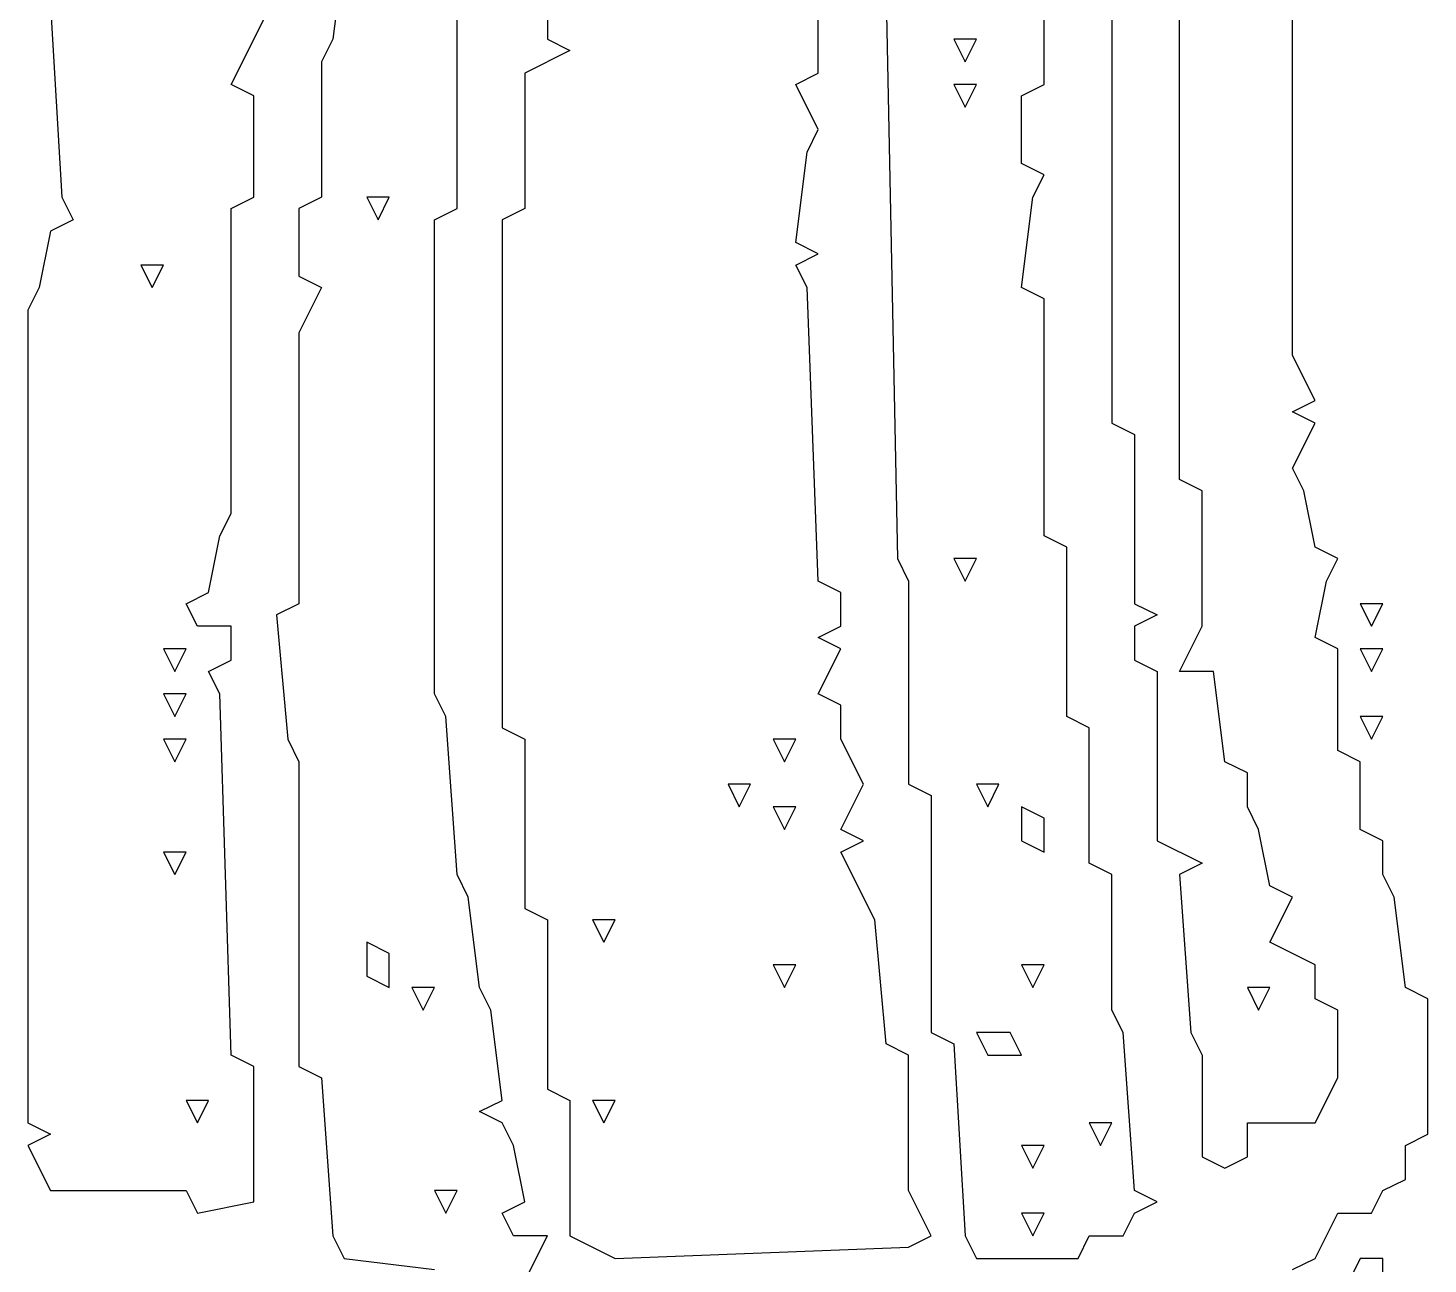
# Model space of a CAD drawing. Extents: x 11 to 152, y 0 to 170.
# Drawn here: x 59.88 to 71.25, y 40.85 to 50.89 of the extents above; entities that cross this region are included whole.
import ezdxf

# ---------------------------------------------------------------- set-up
doc = ezdxf.new("R2010")
doc.units = 0
doc.layers.add('Layer0', color=7, linetype='Continuous')

msp = doc.modelspace()

# ---------------------------------------------------------------- linework, layer by layer
at = {"layer": 'Layer0', "color": 5, "linetype": 'CONTINUOUS'}
for p, q in [((68.12837, 50.4315, 0.1), (68.12837, 52.63215, 0.1)), ((64.09385, 51.8986, 0.1), (64.09385, 50.79827, 0.1)), ((66.2945, 50.52319, 0.1), (66.2945, 51.8986, 0.1)), ((62.44337, 51.53182, 0.1), (62.35167, 50.79827, 0.1)), ((69.22869, 47.22222, 0.1), (69.22869, 51.34844, 0.1)), ((61.52643, 50.4315, 0.1), (61.8932, 51.16505, 0.1)), ((66.84466, 51.16505, 0.1), (66.93635, 46.58037, 0.1)), ((68.67853, 51.25674, 0.1), (68.67853, 47.68069, 0.1)), ((70.14563, 48.23085, 0.1), (70.14563, 51.25674, 0.1)), ((60.05933, 51.07335, 0.1), (60.15102, 49.51456, 0.1)), ((63.3603, 49.42287, 0.1), (63.3603, 51.07335, 0.1)), ((62.35167, 50.79827, 0.1), (62.25998, 50.61489, 0.1)), ((64.09385, 50.79827, 0.1), (64.27724, 50.70658, 0.1)), ((67.39482, 50.79827, 0.1), (67.48652, 50.61489, 0.1)), ((67.57821, 50.79827, 0.1), (67.39482, 50.79827, 0.1)), ((67.48652, 50.61489, 0.1), (67.57821, 50.79827, 0.1)), ((62.25998, 50.61489, 0.1), (62.25998, 49.51456, 0.1)), ((64.27724, 50.70658, 0.1), (63.91046, 50.52319, 0.1)), ((63.91046, 50.52319, 0.1), (63.91046, 49.42287, 0.1)), ((66.11111, 50.4315, 0.1), (66.2945, 50.52319, 0.1)), ((61.70982, 50.33981, 0.1), (61.52643, 50.4315, 0.1)), ((66.2945, 50.06472, 0.1), (66.11111, 50.4315, 0.1)), ((67.39482, 50.4315, 0.1), (67.48652, 50.24811, 0.1)), ((67.57821, 50.4315, 0.1), (67.39482, 50.4315, 0.1)), ((67.48652, 50.24811, 0.1), (67.57821, 50.4315, 0.1)), ((67.94498, 50.33981, 0.1), (68.12837, 50.4315, 0.1)), ((61.70982, 49.51456, 0.1), (61.70982, 50.33981, 0.1)), ((67.94498, 49.78964, 0.1), (67.94498, 50.33981, 0.1)), ((66.2028, 49.88134, 0.1), (66.2945, 50.06472, 0.1)), ((66.11111, 49.14779, 0.1), (66.2028, 49.88134, 0.1)), ((68.12837, 49.69795, 0.1), (67.94498, 49.78964, 0.1)), ((68.03668, 49.51456, 0.1), (68.12837, 49.69795, 0.1)), ((60.15102, 49.51456, 0.1), (60.24272, 49.33118, 0.1)), ((61.52643, 49.42287, 0.1), (61.70982, 49.51456, 0.1)), ((62.25998, 49.51456, 0.1), (62.07659, 49.42287, 0.1)), ((62.62675, 49.51456, 0.1), (62.71845, 49.33118, 0.1)), ((62.81014, 49.51456, 0.1), (62.62675, 49.51456, 0.1)), ((62.71845, 49.33118, 0.1), (62.81014, 49.51456, 0.1)), ((67.94498, 48.78101, 0.1), (68.03668, 49.51456, 0.1)), ((61.52643, 46.94714, 0.1), (61.52643, 49.42287, 0.1)), ((62.07659, 49.42287, 0.1), (62.07659, 48.87271, 0.1)), ((63.17691, 49.33118, 0.1), (63.3603, 49.42287, 0.1)), ((63.91046, 49.42287, 0.1), (63.72708, 49.33118, 0.1)), ((60.05933, 49.23948, 0.1), (59.96764, 48.78101, 0.1)), ((60.24272, 49.33118, 0.1), (60.05933, 49.23948, 0.1)), ((63.17691, 45.48004, 0.1), (63.17691, 49.33118, 0.1)), ((63.72708, 49.33118, 0.1), (63.72708, 45.20496, 0.1)), ((66.2945, 49.05609, 0.1), (66.11111, 49.14779, 0.1)), ((66.11111, 48.9644, 0.1), (66.2945, 49.05609, 0.1)), ((60.79288, 48.9644, 0.1), (60.88457, 48.78101, 0.1)), ((60.97627, 48.9644, 0.1), (60.79288, 48.9644, 0.1)), ((60.88457, 48.78101, 0.1), (60.97627, 48.9644, 0.1)), ((66.2028, 48.78101, 0.1), (66.11111, 48.9644, 0.1)), ((59.96764, 48.78101, 0.1), (59.87594, 48.59763, 0.1)), ((62.07659, 48.87271, 0.1), (62.25998, 48.78101, 0.1)), ((62.25998, 48.78101, 0.1), (62.07659, 48.41424, 0.1)), ((66.2945, 46.39698, 0.1), (66.2028, 48.78101, 0.1)), ((68.12837, 48.68932, 0.1), (67.94498, 48.78101, 0.1)), ((68.12837, 46.76375, 0.1), (68.12837, 48.68932, 0.1)), ((59.87594, 48.59763, 0.1), (59.87594, 41.99569, 0.1)), ((62.07659, 48.41424, 0.1), (62.07659, 46.21359, 0.1)), ((70.32902, 47.86408, 0.1), (70.14563, 48.23085, 0.1)), ((70.14563, 47.77238, 0.1), (70.32902, 47.86408, 0.1)), ((70.32902, 47.68069, 0.1), (70.14563, 47.77238, 0.1)), ((68.67853, 47.68069, 0.1), (68.86192, 47.589, 0.1)), ((70.14563, 47.31392, 0.1), (70.32902, 47.68069, 0.1)), ((68.86192, 47.589, 0.1), (68.86192, 46.21359, 0.1)), ((70.23732, 47.13053, 0.1), (70.14563, 47.31392, 0.1)), ((69.41208, 47.13053, 0.1), (69.22869, 47.22222, 0.1)), ((69.41208, 46.0302, 0.1), (69.41208, 47.13053, 0.1)), ((70.32902, 46.67206, 0.1), (70.23732, 47.13053, 0.1)), ((61.43474, 46.76375, 0.1), (61.52643, 46.94714, 0.1)), ((61.34304, 46.30529, 0.1), (61.43474, 46.76375, 0.1)), ((68.31176, 46.67206, 0.1), (68.12837, 46.76375, 0.1)), ((68.31176, 45.29666, 0.1), (68.31176, 46.67206, 0.1)), ((70.51241, 46.58037, 0.1), (70.32902, 46.67206, 0.1)), ((66.93635, 46.58037, 0.1), (67.02805, 46.39698, 0.1)), ((67.39482, 46.58037, 0.1), (67.48652, 46.39698, 0.1)), ((67.57821, 46.58037, 0.1), (67.39482, 46.58037, 0.1)), ((67.48652, 46.39698, 0.1), (67.57821, 46.58037, 0.1)), ((70.42071, 46.39698, 0.1), (70.51241, 46.58037, 0.1)), ((66.47789, 46.30529, 0.1), (66.2945, 46.39698, 0.1)), ((67.02805, 46.39698, 0.1), (67.02805, 44.74649, 0.1)), ((70.32902, 45.93851, 0.1), (70.42071, 46.39698, 0.1)), ((61.15965, 46.21359, 0.1), (61.34304, 46.30529, 0.1)), ((66.47789, 46.0302, 0.1), (66.47789, 46.30529, 0.1)), ((61.25135, 46.0302, 0.1), (61.15965, 46.21359, 0.1)), ((62.07659, 46.21359, 0.1), (61.8932, 46.1219, 0.1)), ((68.86192, 46.21359, 0.1), (69.04531, 46.1219, 0.1)), ((70.69579, 46.21359, 0.1), (70.78749, 46.0302, 0.1)), ((70.87918, 46.21359, 0.1), (70.69579, 46.21359, 0.1)), ((70.78749, 46.0302, 0.1), (70.87918, 46.21359, 0.1)), ((61.8932, 46.1219, 0.1), (61.9849, 45.11327, 0.1)), ((69.04531, 46.1219, 0.1), (68.86192, 46.0302, 0.1)), ((61.52643, 46.0302, 0.1), (61.25135, 46.0302, 0.1)), ((61.52643, 45.75512, 0.1), (61.52643, 46.0302, 0.1)), ((66.2945, 45.93851, 0.1), (66.47789, 46.0302, 0.1)), ((66.47789, 45.84682, 0.1), (66.2945, 45.93851, 0.1)), ((68.86192, 46.0302, 0.1), (68.86192, 45.75512, 0.1)), ((69.22869, 45.66343, 0.1), (69.41208, 46.0302, 0.1)), ((70.51241, 45.84682, 0.1), (70.32902, 45.93851, 0.1)), ((60.97627, 45.84682, 0.1), (61.06796, 45.66343, 0.1)), ((61.15965, 45.84682, 0.1), (60.97627, 45.84682, 0.1)), ((61.06796, 45.66343, 0.1), (61.15965, 45.84682, 0.1)), ((66.2945, 45.48004, 0.1), (66.47789, 45.84682, 0.1)), ((70.51241, 45.02157, 0.1), (70.51241, 45.84682, 0.1)), ((70.69579, 45.84682, 0.1), (70.78749, 45.66343, 0.1)), ((70.87918, 45.84682, 0.1), (70.69579, 45.84682, 0.1)), ((70.78749, 45.66343, 0.1), (70.87918, 45.84682, 0.1)), ((61.34304, 45.66343, 0.1), (61.52643, 45.75512, 0.1)), ((68.86192, 45.75512, 0.1), (69.04531, 45.66343, 0.1)), ((61.43474, 45.48004, 0.1), (61.34304, 45.66343, 0.1)), ((69.04531, 45.66343, 0.1), (69.04531, 44.28803, 0.1)), ((69.50378, 45.66343, 0.1), (69.22869, 45.66343, 0.1)), ((69.59547, 44.92988, 0.1), (69.50378, 45.66343, 0.1)), ((60.97627, 45.48004, 0.1), (61.06796, 45.29666, 0.1)), ((61.15965, 45.48004, 0.1), (60.97627, 45.48004, 0.1)), ((61.06796, 45.29666, 0.1), (61.15965, 45.48004, 0.1)), ((61.52643, 42.54585, 0.1), (61.43474, 45.48004, 0.1)), ((63.26861, 45.29666, 0.1), (63.17691, 45.48004, 0.1)), ((66.47789, 45.38835, 0.1), (66.2945, 45.48004, 0.1)), ((66.47789, 45.11327, 0.1), (66.47789, 45.38835, 0.1)), ((63.3603, 44.01294, 0.1), (63.26861, 45.29666, 0.1)), ((68.49515, 45.20496, 0.1), (68.31176, 45.29666, 0.1)), ((70.69579, 45.29666, 0.1), (70.78749, 45.11327, 0.1)), ((70.87918, 45.29666, 0.1), (70.69579, 45.29666, 0.1)), ((70.78749, 45.11327, 0.1), (70.87918, 45.29666, 0.1)), ((63.72708, 45.20496, 0.1), (63.91046, 45.11327, 0.1)), ((68.49515, 44.10464, 0.1), (68.49515, 45.20496, 0.1)), ((60.97627, 45.11327, 0.1), (61.06796, 44.92988, 0.1)), ((61.15965, 45.11327, 0.1), (60.97627, 45.11327, 0.1)), ((61.06796, 44.92988, 0.1), (61.15965, 45.11327, 0.1)), ((61.9849, 45.11327, 0.1), (62.07659, 44.92988, 0.1)), ((63.91046, 45.11327, 0.1), (63.91046, 43.73786, 0.1)), ((65.92772, 45.11327, 0.1), (66.01942, 44.92988, 0.1)), ((66.11111, 45.11327, 0.1), (65.92772, 45.11327, 0.1)), ((66.01942, 44.92988, 0.1), (66.11111, 45.11327, 0.1)), ((66.66127, 44.74649, 0.1), (66.47789, 45.11327, 0.1)), ((62.07659, 44.92988, 0.1), (62.07659, 42.45415, 0.1)), ((69.77886, 44.83819, 0.1), (69.59547, 44.92988, 0.1)), ((70.69579, 44.92988, 0.1), (70.51241, 45.02157, 0.1)), ((70.69579, 44.37972, 0.1), (70.69579, 44.92988, 0.1)), ((69.77886, 44.56311, 0.1), (69.77886, 44.83819, 0.1)), ((65.56095, 44.74649, 0.1), (65.65264, 44.56311, 0.1)), ((65.74434, 44.74649, 0.1), (65.56095, 44.74649, 0.1)), ((65.65264, 44.56311, 0.1), (65.74434, 44.74649, 0.1)), ((66.47789, 44.37972, 0.1), (66.66127, 44.74649, 0.1)), ((67.02805, 44.74649, 0.1), (67.21143, 44.6548, 0.1)), ((67.57821, 44.74649, 0.1), (67.6699, 44.56311, 0.1)), ((67.7616, 44.74649, 0.1), (67.57821, 44.74649, 0.1)), ((67.6699, 44.56311, 0.1), (67.7616, 44.74649, 0.1)), ((67.21143, 44.6548, 0.1), (67.21143, 42.72923, 0.1)), ((65.92772, 44.56311, 0.1), (66.01942, 44.37972, 0.1)), ((66.11111, 44.56311, 0.1), (65.92772, 44.56311, 0.1)), ((66.01942, 44.37972, 0.1), (66.11111, 44.56311, 0.1)), ((67.94498, 44.56311, 0.1), (67.94498, 44.28803, 0.1)), ((68.12837, 44.47141, 0.1), (67.94498, 44.56311, 0.1)), ((68.12837, 44.19633, 0.1), (68.12837, 44.47141, 0.1)), ((69.87055, 44.37972, 0.1), (69.77886, 44.56311, 0.1)), ((66.66127, 44.28803, 0.1), (66.47789, 44.37972, 0.1)), ((69.96224, 43.92125, 0.1), (69.87055, 44.37972, 0.1)), ((70.87918, 44.28803, 0.1), (70.69579, 44.37972, 0.1)), ((66.47789, 44.19633, 0.1), (66.66127, 44.28803, 0.1)), ((67.94498, 44.28803, 0.1), (68.12837, 44.19633, 0.1)), ((69.04531, 44.28803, 0.1), (69.41208, 44.10464, 0.1)), ((70.87918, 44.01294, 0.1), (70.87918, 44.28803, 0.1)), ((60.97627, 44.19633, 0.1), (61.06796, 44.01294, 0.1)), ((61.15965, 44.19633, 0.1), (60.97627, 44.19633, 0.1)), ((61.06796, 44.01294, 0.1), (61.15965, 44.19633, 0.1)), ((66.75297, 43.64617, 0.1), (66.47789, 44.19633, 0.1)), ((63.452, 43.82956, 0.1), (63.3603, 44.01294, 0.1)), ((68.67853, 44.01294, 0.1), (68.49515, 44.10464, 0.1)), ((68.67853, 42.91262, 0.1), (68.67853, 44.01294, 0.1)), ((69.41208, 44.10464, 0.1), (69.22869, 44.01294, 0.1)), ((69.22869, 44.01294, 0.1), (69.32039, 42.72923, 0.1)), ((70.97087, 43.82956, 0.1), (70.87918, 44.01294, 0.1)), ((70.14563, 43.82956, 0.1), (69.96224, 43.92125, 0.1)), ((63.54369, 43.09601, 0.1), (63.452, 43.82956, 0.1)), ((69.96224, 43.46278, 0.1), (70.14563, 43.82956, 0.1)), ((71.06257, 43.09601, 0.1), (70.97087, 43.82956, 0.1)), ((63.91046, 43.73786, 0.1), (64.09385, 43.64617, 0.1)), ((64.09385, 43.64617, 0.1), (64.09385, 42.27077, 0.1)), ((64.46063, 43.64617, 0.1), (64.55232, 43.46278, 0.1)), ((64.64401, 43.64617, 0.1), (64.46063, 43.64617, 0.1)), ((64.55232, 43.46278, 0.1), (64.64401, 43.64617, 0.1)), ((66.84466, 42.63754, 0.1), (66.75297, 43.64617, 0.1)), ((62.62675, 43.46278, 0.1), (62.62675, 43.1877, 0.1)), ((62.81014, 43.37109, 0.1), (62.62675, 43.46278, 0.1)), ((70.32902, 43.2794, 0.1), (69.96224, 43.46278, 0.1)), ((62.81014, 43.09601, 0.1), (62.81014, 43.37109, 0.1)), ((65.92772, 43.2794, 0.1), (66.01942, 43.09601, 0.1)), ((66.11111, 43.2794, 0.1), (65.92772, 43.2794, 0.1)), ((66.01942, 43.09601, 0.1), (66.11111, 43.2794, 0.1)), ((67.94498, 43.2794, 0.1), (68.03668, 43.09601, 0.1)), ((68.12837, 43.2794, 0.1), (67.94498, 43.2794, 0.1)), ((68.03668, 43.09601, 0.1), (68.12837, 43.2794, 0.1)), ((70.32902, 43.00431, 0.1), (70.32902, 43.2794, 0.1)), ((62.62675, 43.1877, 0.1), (62.81014, 43.09601, 0.1)), ((62.99353, 43.09601, 0.1), (63.08522, 42.91262, 0.1)), ((63.17691, 43.09601, 0.1), (62.99353, 43.09601, 0.1)), ((63.08522, 42.91262, 0.1), (63.17691, 43.09601, 0.1)), ((63.63538, 42.91262, 0.1), (63.54369, 43.09601, 0.1)), ((69.77886, 43.09601, 0.1), (69.87055, 42.91262, 0.1)), ((69.96224, 43.09601, 0.1), (69.77886, 43.09601, 0.1)), ((69.87055, 42.91262, 0.1), (69.96224, 43.09601, 0.1)), ((71.24595, 43.00431, 0.1), (71.06257, 43.09601, 0.1)), ((70.51241, 42.91262, 0.1), (70.32902, 43.00431, 0.1)), ((71.24595, 41.90399, 0.1), (71.24595, 43.00431, 0.1)), ((63.72708, 42.17907, 0.1), (63.63538, 42.91262, 0.1)), ((68.77023, 42.72923, 0.1), (68.67853, 42.91262, 0.1)), ((70.51241, 42.36246, 0.1), (70.51241, 42.91262, 0.1)), ((67.02805, 42.54585, 0.1), (66.84466, 42.63754, 0.1)), ((67.21143, 42.72923, 0.1), (67.39482, 42.63754, 0.1)), ((67.39482, 42.63754, 0.1), (67.48652, 41.07875, 0.1)), ((67.57821, 42.72923, 0.1), (67.6699, 42.54585, 0.1)), ((67.85329, 42.72923, 0.1), (67.57821, 42.72923, 0.1)), ((67.94498, 42.54585, 0.1), (67.85329, 42.72923, 0.1)), ((68.86192, 41.44552, 0.1), (68.77023, 42.72923, 0.1)), ((69.32039, 42.72923, 0.1), (69.41208, 42.54585, 0.1)), ((61.70982, 42.45415, 0.1), (61.52643, 42.54585, 0.1)), ((67.02805, 41.44552, 0.1), (67.02805, 42.54585, 0.1)), ((67.6699, 42.54585, 0.1), (67.94498, 42.54585, 0.1)), ((69.41208, 42.54585, 0.1), (69.41208, 41.7206, 0.1)), ((61.70982, 41.35383, 0.1), (61.70982, 42.45415, 0.1)), ((62.07659, 42.45415, 0.1), (62.25998, 42.36246, 0.1)), ((62.25998, 42.36246, 0.1), (62.35167, 41.07875, 0.1)), ((70.32902, 41.99569, 0.1), (70.51241, 42.36246, 0.1)), ((64.09385, 42.27077, 0.1), (64.27724, 42.17907, 0.1)), ((61.15965, 42.17907, 0.1), (61.25135, 41.99569, 0.1)), ((61.34304, 42.17907, 0.1), (61.15965, 42.17907, 0.1)), ((61.25135, 41.99569, 0.1), (61.34304, 42.17907, 0.1)), ((63.54369, 42.08738, 0.1), (63.72708, 42.17907, 0.1)), ((63.72708, 41.99569, 0.1), (63.54369, 42.08738, 0.1)), ((64.27724, 42.17907, 0.1), (64.27724, 41.07875, 0.1)), ((64.46063, 42.17907, 0.1), (64.55232, 41.99569, 0.1)), ((64.64401, 42.17907, 0.1), (64.46063, 42.17907, 0.1)), ((64.55232, 41.99569, 0.1), (64.64401, 42.17907, 0.1)), ((59.87594, 41.99569, 0.1), (60.05933, 41.90399, 0.1)), ((63.81877, 41.8123, 0.1), (63.72708, 41.99569, 0.1)), ((68.49515, 41.99569, 0.1), (68.58684, 41.8123, 0.1)), ((68.67853, 41.99569, 0.1), (68.49515, 41.99569, 0.1)), ((68.58684, 41.8123, 0.1), (68.67853, 41.99569, 0.1)), ((69.77886, 41.7206, 0.1), (69.77886, 41.99569, 0.1)), ((69.77886, 41.99569, 0.1), (70.32902, 41.99569, 0.1)), ((60.05933, 41.90399, 0.1), (59.87594, 41.8123, 0.1)), ((71.06257, 41.8123, 0.1), (71.24595, 41.90399, 0.1)), ((59.87594, 41.8123, 0.1), (60.05933, 41.44552, 0.1)), ((63.91046, 41.35383, 0.1), (63.81877, 41.8123, 0.1)), ((67.94498, 41.8123, 0.1), (68.03668, 41.62891, 0.1)), ((68.12837, 41.8123, 0.1), (67.94498, 41.8123, 0.1)), ((68.03668, 41.62891, 0.1), (68.12837, 41.8123, 0.1)), ((71.06257, 41.53722, 0.1), (71.06257, 41.8123, 0.1)), ((69.41208, 41.7206, 0.1), (69.59547, 41.62891, 0.1)), ((69.59547, 41.62891, 0.1), (69.77886, 41.7206, 0.1)), ((70.87918, 41.44552, 0.1), (71.06257, 41.53722, 0.1)), ((60.05933, 41.44552, 0.1), (61.15965, 41.44552, 0.1)), ((61.15965, 41.44552, 0.1), (61.25135, 41.26214, 0.1)), ((63.17691, 41.44552, 0.1), (63.26861, 41.26214, 0.1)), ((63.3603, 41.44552, 0.1), (63.17691, 41.44552, 0.1)), ((63.26861, 41.26214, 0.1), (63.3603, 41.44552, 0.1)), ((67.21143, 41.07875, 0.1), (67.02805, 41.44552, 0.1)), ((69.04531, 41.35383, 0.1), (68.86192, 41.44552, 0.1)), ((70.78749, 41.26214, 0.1), (70.87918, 41.44552, 0.1)), ((61.25135, 41.26214, 0.1), (61.70982, 41.35383, 0.1)), ((63.72708, 41.26214, 0.1), (63.91046, 41.35383, 0.1)), ((68.86192, 41.26214, 0.1), (69.04531, 41.35383, 0.1)), ((63.81877, 41.07875, 0.1), (63.72708, 41.26214, 0.1)), ((67.94498, 41.26214, 0.1), (68.03668, 41.07875, 0.1)), ((68.12837, 41.26214, 0.1), (67.94498, 41.26214, 0.1)), ((68.03668, 41.07875, 0.1), (68.12837, 41.26214, 0.1)), ((68.77023, 41.07875, 0.1), (68.86192, 41.26214, 0.1)), ((70.32902, 40.89536, 0.1), (70.51241, 41.26214, 0.1)), ((70.51241, 41.26214, 0.1), (70.78749, 41.26214, 0.1)), ((62.35167, 41.07875, 0.1), (62.44337, 40.89536, 0.1)), ((64.09385, 41.07875, 0.1), (63.81877, 41.07875, 0.1)), ((63.91046, 40.71197, 0.1), (64.09385, 41.07875, 0.1)), ((64.27724, 41.07875, 0.1), (64.64401, 40.89536, 0.1)), ((67.02805, 40.98706, 0.1), (67.21143, 41.07875, 0.1)), ((67.48652, 41.07875, 0.1), (67.57821, 40.89536, 0.1)), ((68.40345, 40.89536, 0.1), (68.49515, 41.07875, 0.1)), ((68.49515, 41.07875, 0.1), (68.77023, 41.07875, 0.1)), ((64.64401, 40.89536, 0.1), (67.02805, 40.98706, 0.1)), ((62.44337, 40.89536, 0.1), (63.17691, 40.80367, 0.1)), ((67.57821, 40.89536, 0.1), (68.40345, 40.89536, 0.1)), ((70.14563, 40.80367, 0.1), (70.32902, 40.89536, 0.1)), ((70.69579, 40.89536, 0.1), (70.51241, 40.52859, 0.1)), ((70.87918, 40.89536, 0.1), (70.69579, 40.89536, 0.1)), ((70.87918, 40.3452, 0.1), (70.87918, 40.89536, 0.1))]:
    msp.add_line(p, q, dxfattribs=at)

doc.saveas('drawing.dxf')
